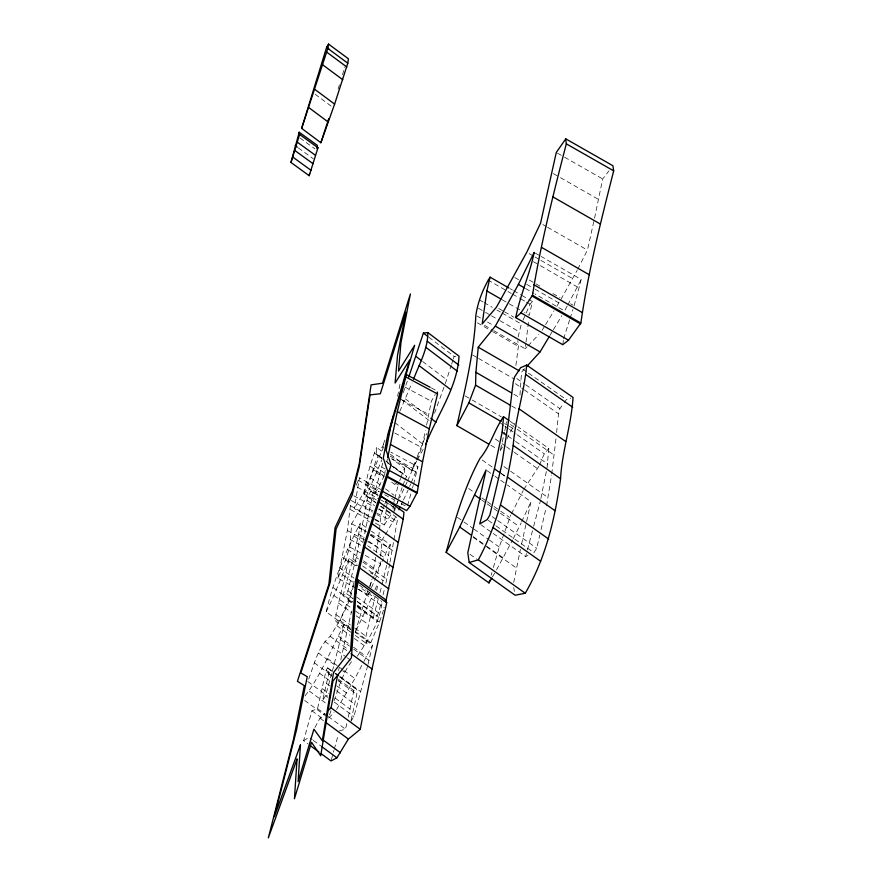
<?xml version="1.0" encoding="UTF-8"?>
<svg xmlns="http://www.w3.org/2000/svg" width="882" height="882" viewBox="0 0 882 882"><rect width="100%" height="100%" fill="white"/><g stroke="black" fill="none" stroke-linecap="round" stroke-linejoin="round"><path stroke-width="0.66" stroke-dasharray="4.41 3.31" d="M351.047 632.383L335.91 621.446L335.91 614.511L349.239 558.493L356.978 564.05M331.698 673.561L325.557 695.711L322.58 700.793L328.71 673.804L328.732 668.898L327.63 667.872L326.108 670.21L317.575 708.654L311.919 710.804L303.617 740.726L308.005 743.967M371.454 587.633L376.25 576.806L380.616 563.841L380.627 561.261M381.95 458.53L376.559 454.517L376.669 447.483L383.097 452.257M356.571 588.448L337.883 578.217L345.557 560.037L349.845 547.049L351.664 523.776L362.37 505.221L382.082 459.434M547.016 468.088L548.813 448.475L517.888 426.778M519.972 394.993L521.527 372.182L525.231 368.125M380.66 556.09L381.906 540.247L384.739 535.683M551.724 473.921L556.079 437.891M556.619 432.533L558.527 413.801L559.883 408.653L563.488 403.636M384.662 474.957L385.302 469.731M493.81 330.673L525.176 348.754L525.837 343.418M526.003 342.084L528.814 319.383M374.696 519.696L384.309 524.922L386.393 508.749M386.57 507.404L387.088 503.368L381.145 500.138M393.008 508.804L393.328 506.301M515.904 365.424L518.362 346.428L517.833 340.639M363.141 541.405L373.527 490.557L370.859 491.197L367.695 496.676L356.273 557.358L347.927 590.775L346.483 593.63L342.977 595.736L352.701 602.737M376.449 552.055L379.436 531.03M379.613 529.707L380.616 516.532L384.42 504.989M387.055 563.521L390.307 544.701L371.421 531.196M546.553 505.816L551.537 475.244M562.76 344.697L563.433 339.967M369.878 517.072L354.255 508.572L359.426 477.857L380.792 489.444M376.118 503.038L364.321 494.218C366.228 478.176 370.473 462.388 376.669 447.483M337.883 578.217L347.365 530.534L350.727 503.104M342.977 595.736L352.91 558.956L358.687 534.029L360.308 523.247L366.967 528.02M518.142 336.858L521.328 324.058L501.582 312.691M390.02 562.165L393.659 541.14M393.868 539.828L397.716 518.065L381.035 506.18M378.246 495.221L374.696 493.303L382.733 463.072M375.578 557.237L372.744 574.094L368.092 571.547M513.71 582.462L520.391 549.387M385.919 583.167L389.778 563.477M351.102 720.175L356.791 694.354L356.67 689.349L339.394 676.483M426.59 425.124L431.353 401.233L435.245 394.452M594.545 218.152L602.682 178.958L608.977 170.821M348.313 717.143L353.825 690.507L355.435 688.225M397.595 396.283L399.965 384.376M357.331 656.175C368.312 639.483 380.197 622.042 382.093 601.601M540.864 498.55L546.752 469.411M338.6 670.585L339.151 667.917M340.772 659.934L351.598 611.05M386.834 461.76L387.385 459.092M308.689 679.074C314.301 664.344 317.829 647.156 330.144 636.33C340.551 619.241 351.742 601.568 354.013 581.249M383.527 610.135L379.481 622.152L370.793 642.669L366.184 643.32L365.975 636.209L374.993 597.004M416.756 459.93L421.817 447.615L425.466 430.416M413.57 484.317L417.947 466.732L390.803 452.069M357.739 589.088L368.257 594.843L368.819 592.252M369.933 587.07L371.62 579.287M521.571 544.095L530.986 501.693L507.393 485.045M577.743 269.186L587.434 250.091L594.259 219.486M528.891 299.483L532.419 301.512L529.299 315.381L524.592 312.658M574.105 305.789L581.238 279.473L541.206 256.497M382.115 584.623L386.757 564.844M368.026 664.322L372.557 645.029L355.148 632.361M500.546 449.434L504.46 432.191M504.758 430.868L506.874 421.585M496.081 525.904L533.875 552.694L536.73 548.229L539.806 534.977M541.03 529.674L546.245 507.139M332.415 670.948L344.267 624.434L350.793 629.186M339.327 730.957L345.49 729.171L347.056 722.49M376.57 590.433L378.135 583.862M353.88 582.682L348.467 599.804L340.077 620.498L335.91 621.446M357.034 605.857L373.251 617.543L377.088 615.658L378.61 612.858L381.465 601.237M383.053 594.788L384.64 588.338M393.813 502.553L394.475 499.918M394.805 498.595L397.771 486.721L389.249 480.381M350.782 721.498L353.925 716.526L367.684 665.623M493.17 533.456L525.65 556.509L527.05 551.239M527.403 549.927L533.334 527.535M533.687 526.223L540.324 501.197M373.251 617.543L378.213 599.11M379.988 592.517L381.763 585.935M331.378 759.634L333.903 750.516M334.267 749.204L338.247 734.871M350.628 629.561L326.175 611.899C333.33 580.83 345.634 551.272 360.308 523.247M367.728 591.05L355.082 632.78L372.369 596.155L359.206 586.695M407.517 505.64L411.078 493.093M412.5 488.077L413.206 485.574M491.175 575.207L491.902 572.65M493.369 567.523L499.212 547.027L510.821 515.033M364.321 494.218C370.594 481.903 372.336 467.824 378.367 455.333L376.559 454.517M342.492 74.816L344.796 66.988M396.988 503.578L397.727 501.064M338.115 89.038L339.713 83.878M330.948 710.649L328.633 718.036L334.08 712.469M445.289 383.604L451.231 365.457M451.639 364.167L452.885 360.264M453.293 358.963L454.12 356.372L459.026 356.163M563.598 338.787L569.662 319.747M570.059 318.479L572.892 309.604M398.466 498.562L402.027 487.691M399.744 480.756L400.527 478.364M400.924 477.173L404.507 468.166L391.652 458.618M403.295 392.589L407.385 380.98M334.024 700.793C339.372 686.659 343.087 670.772 353.528 659.394M356.251 485.232L359.426 477.857M434.55 413.162L444.815 384.894M384.883 503.743L386.713 498.804M384.949 440.052L381.928 447.736L384.993 441.761M390.307 544.701L388.003 547.854L384.188 557.578L367.662 545.749M383.747 446.623L363.197 493.644L354.255 508.572M506.918 438.982L514.912 423.338M326.175 611.899L333.936 595.471L349.239 558.493M390.395 454.241L411.563 470.514L416.756 457.791M417.274 456.512L426.612 433.602M402.942 485.221L404.507 481.418M405.036 480.139L406.602 476.335L392.479 465.839M407.638 480.822L416.249 461.165M374.949 589.915L377.529 583.663M399.789 411.343L412.026 382.887M409.623 486.434L410.659 483.975M411.188 482.741L417.947 466.732M523.82 489.367L538.858 466.335M539.409 465.09L544.293 453.844L548.813 448.475M522.96 320.342L525.683 314.135M526.223 312.901L530.038 304.213L532.419 301.512M368.257 594.843L369.326 592.439M369.635 586.144L373.99 576.398M374.541 575.185L383.505 558.736M407.076 482.046L399.623 497.988M513.236 538.737L521.141 522.938M521.714 521.681L530.986 501.693M385.456 534.547L395.533 517.106M401.233 504.846L402.942 501.163M403.515 499.94L408.068 490.127M393.813 510.259L396.139 505.353M396.713 504.129L399.039 499.223M384.365 475.563L377.816 488.815L374.696 493.303M305.051 695.92C321.588 674.366 331.423 648.248 344.267 624.434M511.439 513.809L523.202 490.59M560.897 299.428L577.137 270.377M496.522 569.871L512.618 539.949M393.306 512.905L395.511 508.594L385.809 501.351M336.615 709.437L354.895 678.545L363.23 662.724M363.869 661.511L372.557 645.029M567.159 306.131L564.601 310.982L534.977 293.949M567.799 304.918L581.238 279.473M314.929 727.485L319.968 718.168L324.995 713.472M411.563 470.514L416.712 461.099M417.351 459.93L423.151 449.335M500.237 450.757L502.905 446.049M556.796 306.319L560.224 300.586M492.41 576.982L495.838 571.062M549.883 335.546L552.683 330.86M553.389 329.692L561.801 315.657M542.088 330.342L544.889 325.767M545.594 324.62L553.995 310.894M384.309 524.922L391.619 513.644M564.204 402.633L566.365 399.623L570.808 398.157M525.176 348.754L527.006 346.858M527.91 345.909L538.869 334.521M303.617 740.726L309.064 737.264L312.283 739.634M525.65 556.509L528.009 555.417M392.733 466.545L406.602 476.335M431.32 387.915L437.185 391.068M404.794 386.978L431.353 401.233M402.181 400.219L428.839 414.54M394.805 433.04L421.817 447.615M390.252 456.148L413.206 468.562M391.939 458.938L416.745 472.344M381.663 467.052L385.214 468.97M373.77 470.117L383.328 475.299M376.559 473.061L383.835 476.997M394.739 482.906L399.579 485.53M358.037 480.271L379.348 491.836M384.728 494.725L394.177 499.84M401.266 503.688L407.164 506.896M357.353 487.217L379.955 499.488M363.197 493.644L376.151 500.667M353.858 495.805L373.88 506.687M378.599 509.245L382.127 511.163M362.37 505.221L375.445 512.321M376.625 512.971L393.262 522.012M351.168 500.524L372.369 512.045M377.077 514.614L380.616 516.532M350.286 505.684L373.902 518.528M375.082 519.167L379.8 521.736M350.485 509.609L370.649 520.589M375.39 523.169L380.142 525.749M351.664 523.776L366.184 531.681L361.863 528.594M371.013 534.316L381.906 540.247M347.365 530.534L366.537 540.986M367.728 541.636L377.32 546.862M350.099 539.431L361.852 545.837M349.845 547.049L360.495 552.86M365.236 555.44L380.616 563.841M342.492 557.556L357.618 565.825M345.557 560.037L357.364 566.487M557.468 153.148L563.411 156.544M564.601 157.228L602.682 178.958M553.312 173.589L559.276 177.006M560.478 177.679L598.702 199.519M542.893 224.579L546.41 226.597M547.579 227.258L587.434 250.091M535.319 253.123L540.038 255.824M529.112 253.608L533.853 256.32M535.032 257.004L539.762 259.716M540.942 260.399L572.892 278.734M533.356 261.656L539.255 265.041M540.423 265.714L579.32 288.05M529.354 280.079L542.309 287.521M552.904 293.618L559.971 297.675M570.577 303.761L572.925 305.117M514.757 277.51L519.531 280.255M526.686 284.368L533.842 288.48M535.043 289.175L558.901 302.879M525.507 288.502L533.797 293.276M510.072 288.657L512.42 290.013M513.6 290.696L520.656 294.753M521.835 295.426L527.712 298.811M487.867 279.958L511.295 293.441M512.464 294.114L519.498 298.149M520.667 298.822L525.352 301.523M526.521 302.195L530.038 304.213M502.2 299.77L508.087 303.165M509.267 303.849L519.873 309.946M498.804 308.502L503.457 311.181M504.614 311.853L513.93 317.211M479.51 299.979L482.994 301.986M484.163 302.658L492.288 307.344M496.93 310.012L500.425 312.019M478.375 308.226L484.35 311.666M485.541 312.36L490.315 315.106M491.506 315.789L498.672 319.923M499.862 320.607L518.958 331.61M477.019 316.021L480.503 318.027M487.481 322.051L493.303 325.403M484.516 325.315L492.641 330M477.371 322.79L491.428 330.893M492.597 331.566L518.362 346.428M472.653 355.027L477.394 357.761M478.573 358.445L514.151 378.995M513.864 394.243L519.796 397.672M511.703 406.029L517.536 409.391M465.167 395.941L470.999 399.314M472.168 399.998L501.34 416.877M504.592 423.558L508.164 425.62M509.355 426.315L512.927 428.376M490.866 445.322L496.72 448.718M522.85 369.26L527.315 372.38M528.428 373.152L566.365 399.623M516.775 378.532L524.514 383.935M525.617 384.706L559.883 408.653M515.408 383.659L523.147 389.061M524.261 389.844L558.527 413.801M510.149 421.353L516.786 425.995M510.502 424.54L516.113 428.487M517.238 429.269L554.315 455.288M500.447 423.051L503.82 425.422M504.945 426.204L508.319 428.575M509.443 429.369L516.191 434.098M517.315 434.892L544.293 453.844M507.756 435.951L514.438 440.647M515.551 441.43L547.821 464.108M495.298 438.96L500.888 442.885M502.001 443.679L505.353 446.038M506.477 446.821L513.181 451.54M514.305 452.323L537.777 468.838M503.964 466.545L509.52 470.459M510.634 471.242L548.395 497.856M482.233 460.029L492.354 467.162M501.34 473.513L504.713 475.883M501.141 473.557L504.504 475.927M487.173 470.768L493.92 475.53M495.045 476.324L499.532 479.488M500.656 480.282L506.268 484.251M468.651 488.507L474.185 492.421M481.936 497.911L486.357 501.042M487.459 501.825L492.994 505.739M494.096 506.522L499.631 510.435M500.733 511.218L509.587 517.48M481.638 499.951L486.081 503.093M487.184 503.876L492.74 507.812M493.854 508.594L499.41 512.53M500.513 513.313L519.399 526.686M492.112 516.609L496.566 519.774M497.691 520.556L536.73 548.229M488.308 520.391L494.978 525.121M480.844 524.713L492.046 532.662M457.416 517.348L462.918 521.251M464.009 522.034L472.818 528.285M473.91 529.068L488.209 539.222M489.312 539.993L499.212 547.027M473.171 536.565L485.475 545.308M486.599 546.101L503.379 558.03M473.215 537.336L485.354 545.969M486.456 546.752L516.279 567.942M470.018 554.326L476.666 559.056M373.527 490.557L377.882 493.655M370.859 491.197L377.573 495.971M385.401 501.549L395.467 508.727M372.612 497.393L376.978 500.502M367.695 496.676L375.478 502.222M366.769 500.116L374.552 505.662M378.995 508.837L396.79 521.527M367.232 520.27L369.426 521.835M370.528 534.801L392.203 550.291M358.147 526.488L365.887 532.033M370.308 535.198L388.003 547.854M358.687 534.029L364.277 538.031M368.742 541.228L388.841 555.605M354.443 536.278L363.252 542.595M347.365 549.254L359.316 557.832M363.671 560.952L376.713 570.312M356.273 557.358L358.456 558.923M362.833 562.055L386.867 579.298M352.91 558.956L358.324 562.826M362.645 565.935L383.185 580.665M339.504 567.699L354.024 578.14M342.745 574.866L353.715 582.748M358.776 589.352L384.332 607.731M347.927 590.775L352.315 593.928M356.692 597.081L378.61 612.858M346.483 593.63L353.043 598.349M357.408 601.502L377.088 615.658M333.054 587.577L353.076 601.998M357.53 605.206L361.984 608.415M348.467 599.804L352.888 603.001M357.32 606.188L379.481 622.152M333.936 595.471L351.279 607.974M355.611 611.094L363.208 616.562M338.401 602.99L351.731 612.604M356.174 615.801L368.389 624.61M335.91 614.511L350.386 624.963M354.84 628.171L365.975 636.209M340.077 620.498L351.047 628.414M355.435 631.578L370.793 642.669M355.38 635.503L366.184 643.32M299.99 138.011L314.94 148.849M298.348 147.922L313.275 158.76M359.415 585.163L365.898 589.86M366.978 590.642L373.45 595.339M374.53 596.122L381.013 600.818M350.738 597.004L352.899 598.569M357.232 601.722L378.907 617.466M349.063 601.149L351.223 602.715M357.717 607.433L377.187 621.578M336.836 625.691L350.066 635.338M354.476 638.546L364.409 645.778M338.423 636.209L349.195 644.069M353.506 647.212L366.438 656.638M340.717 639.737L349.437 646.098M353.803 649.273L369.062 660.409M330.144 636.33L348.633 649.825M343.208 647.961L347.64 651.203M324.83 641.434L346.273 657.09M347.343 657.873L350.562 660.221M327.376 658.424L338.39 666.472M339.493 667.277L342.789 669.692M343.892 670.496L354.895 678.545M318.369 652.989L336.009 665.888M342.624 670.728L344.829 672.338M335.689 673.341L338.964 675.744M340.055 676.538L360.782 691.708M327.63 667.872L334.046 672.569M335.116 673.352L338.324 675.7M328.732 668.898L334.102 672.834M335.182 673.628L338.401 675.987M339.482 676.77L356.67 689.349M326.108 670.21L331.654 674.267M338.302 679.14L353.825 690.507M314.301 662.801L331.853 675.656M338.434 680.474L340.628 682.084M328.71 673.804L331.952 676.174M338.434 680.915L356.791 694.354M319.471 673.187L330.32 681.136M336.836 685.909L346.604 693.065M326.781 683.66L330.033 686.042M336.527 690.804L354.928 704.299M322.349 688.699L328.777 693.417M335.193 698.125L350.187 709.128M307.829 681.577L327.476 695.986M325.557 695.711L327.74 697.32M334.289 702.116L353.925 716.526M309.295 691.08L325.921 703.285M317.575 708.654L327.233 715.754M328.313 716.537L345.49 729.171M304.676 700.429L327.542 717.242M311.919 710.804L323.981 719.668M319.968 718.168L324.333 721.388M313.353 740.417L320.85 745.952M315.172 94.22L331.412 106.303M378.367 455.333L381.619 457.758M385.963 460.988L388.135 462.609M387.341 462.543L391.652 465.74M374.365 452.951L381.829 458.508M387.165 462.477L389.304 464.064M390.373 464.858L402.115 473.59M374.31 465.564L385.125 473.612M370.087 466.104L383.935 476.412M370.418 477.647L381.211 485.684M385.522 488.904L394.155 495.342M366.107 481.87L378.896 491.417M367.485 487.669L378.268 495.717M380.407 506.246L392.203 515.055M428.861 337.244L454.12 356.372M422.599 361.466L446.689 379.745M405.345 398.84L429.732 417.451M401.012 399.039L429.126 420.505M394.794 422.61L423.999 444.98M513.71 587.633L514.415 591.436M404.507 468.166L404.584 475.365"/><path stroke-width="1.32" d="M425.664 444.572C436.822 415.477 457.328 387.937 459.026 356.163L427.792 332.536L423.371 333.087L408.752 377.121M488.529 443.966L456.898 425.631L468.86 402.876L475.574 385.125L475.905 372.303L478.231 347.188L495.32 326.131L518.395 284.412L534.15 252.45C529.707 274.622 520.038 295.47 515.727 317.608L562.76 344.697L568.515 340.22L580.863 323.066C588.162 271.722 600.874 221.095 613.685 170.854L612.913 165.739L565.77 138.86L556.277 152.476L540.545 223.234L526.752 252.252L496.467 307.168L482.189 323.97L486.875 290.961L490.072 277.157L508.892 287.984M491.726 578.162L488.981 582.903L446.138 552.352L459.743 527.017L486.048 469.974L467.802 552.749L469.191 562.518L515.11 595.24L525.253 593.233C545.76 558.174 554.976 518.561 560.566 478.728C562.043 451.209 571.426 424.771 573.035 397.418L526.653 365.071L520.623 367.706L514.57 376.989L513.203 382.115L508.252 422.963L501.748 464.979L489.874 515.033L487.195 519.597L479.72 523.919L494.427 468.816L502.189 432.048L503.523 416.701L509.046 420.571M413.57 379.205C419.193 364.046 428.024 349.14 427.792 332.536M469.191 562.518L478.32 559.827C497.558 524.327 507.007 485.023 513.181 445.41C515.308 418.233 524.404 392.115 526.653 365.071M380.605 496.511L406.624 510.623L409.965 506.246L417.164 492.553L422.599 461.804L429.291 428.85L437.527 393.978L437.296 392.038M515.727 317.608L520.975 312.856L532.474 295.25C540.567 244.204 553.4 193.875 566.31 143.832L565.77 138.86M385.831 601.458L403.195 519.189L404 512.266L381.145 495.982M299.219 132.256L298.8 135.464L299.604 134.439L317.972 147.746L309.196 175.705L290.983 162.464L299.219 132.256L317.421 145.442L317.079 148.705L317.972 147.746M347.795 63.206L348.434 58.796L328.545 44.1L326.638 47.209L301.666 128.364L320.883 142.741L334.62 104.109L347.795 63.206L327.828 48.433L328.545 44.1M321.147 753.669L331.015 760.946L336.913 757.792L348.379 739.072L360.253 729.304L372.028 668.997L386.702 602.715L384.916 599.209L356.648 578.724L358.191 582.043L386.702 602.715M309.196 175.705L309.659 173.423M328.005 710.649L331.015 707.838L337.795 674.576M387.661 457.758L397.341 411.651L405.709 376.923L405.488 374.067L430.14 387.286M393.284 416.028L388.642 434.231M354.895 596.552L358.191 582.043M456.898 425.631C465.079 389.337 474.042 352.513 475.85 315.348C477.846 301.898 483.038 288.623 490.072 277.157M301.666 128.364L327.828 48.433M290.983 162.464L299.604 134.439M446.138 552.352C454.914 520.215 464.02 487.889 479.984 458.442C490.436 445.906 494.35 429.755 503.523 416.701M488.981 582.903L489.708 580.334M320.883 142.741L328.765 118.563M398.951 509.741L400.097 507.293M527.083 366.107L540.06 351.918L549.177 336.715M405.709 376.923L437.527 393.978M397.341 411.651L429.291 428.85M390.406 444.429L422.599 461.804M389.061 470.371L417.848 485.949M387.077 476.258L417.164 492.553M386.768 476.864L416.844 493.148M382.579 491.395L409.965 506.246M566.31 143.832L613.685 170.854M552.683 196.763L600.179 223.94M541.581 247.401L589.441 274.853M533.665 284.61L581.833 312.283M518.395 284.412L524.316 287.819M532.474 295.25L580.863 323.066M531.967 296.021L580.323 323.826M486.875 290.961L501.02 299.097M520.975 312.856L568.515 340.22M495.32 326.131L540.06 351.918M478.231 347.188L519.189 370.826M475.905 372.303L511.483 392.876M475.574 385.125L510.546 405.356M468.86 402.876L501.02 421.486M526.091 374.718L572.727 407.263M518.781 408.631L565.638 441.463M502.189 432.048L506.643 435.179M513.181 445.41L560.566 478.728M507.282 477.019L554.987 510.667M494.427 468.816L500.028 472.763M500.844 505.232L548.703 539.089M474.968 495.232L480.525 499.157M493.027 527.513L540.666 561.305M459.743 527.017L470.933 534.966M478.32 559.827L525.253 593.233M379.161 502.067L403.195 519.189M371.609 523.401L397.914 542.187M363.483 546.167L393.284 567.512M358.897 567.413L388.83 588.9M297.168 142.068L315.491 155.342M295.15 145.607L297.278 147.151M294.72 150.403L313 163.677M292.813 157.095L311.092 170.369M350.97 653.628L372.028 668.997M331.015 707.838L360.253 729.304M325.436 722.193L348.379 739.072M322.128 739.281L340.452 752.798M321.919 746.734L336.913 757.792M326.638 47.209L328.821 48.83M326.814 52.203L346.791 66.988M310.199 745.577L318.964 752.048M322.9 64.97L342.8 79.722M314.94 89.468L334.62 104.109M308.898 107.648L328.402 122.19M423.371 333.087L427.759 336.417M427.351 341.279L458.794 365.093M425.83 347.321L457.284 371.157M416.039 356.482L421.508 360.639M419.215 365.71L450.493 389.469M430.791 418.255L436.094 422.302M300.42 745.014L298.116 781.595L313.937 729.182L322.327 740.781L333.539 672.47L350.595 650.596L355.622 580.147L363.924 544.988L387.738 471.462L383.284 458.023L387.815 434.418L409.656 359.999L395.092 383.053L397.562 355.06L405.863 312.173L380.329 393.747L370.043 394.882L359.283 466.633L352.172 495.133L336.075 529.068L330.298 582.076L300.839 672.955L307.256 676.692L296.473 730.12L274.346 816.699L300.42 745.014M297.025 759.115L294.434 798.783L311.511 742.28L320.706 755.731L332.933 681.113L351.411 657.752L356.879 579.959L365.159 544.911L391.123 464.803L386.162 450.349L390.539 427.461L414.661 345.27L398.488 371.102L400.924 342.922L410.395 293.96L382.479 383.196L371.09 384.883L359.272 463.557L352.447 490.866L335.083 527.612L328.854 584.303L297.421 681.312L304.323 685.667L293.353 739.976L268.315 837.9L297.025 759.115"/></g></svg>
